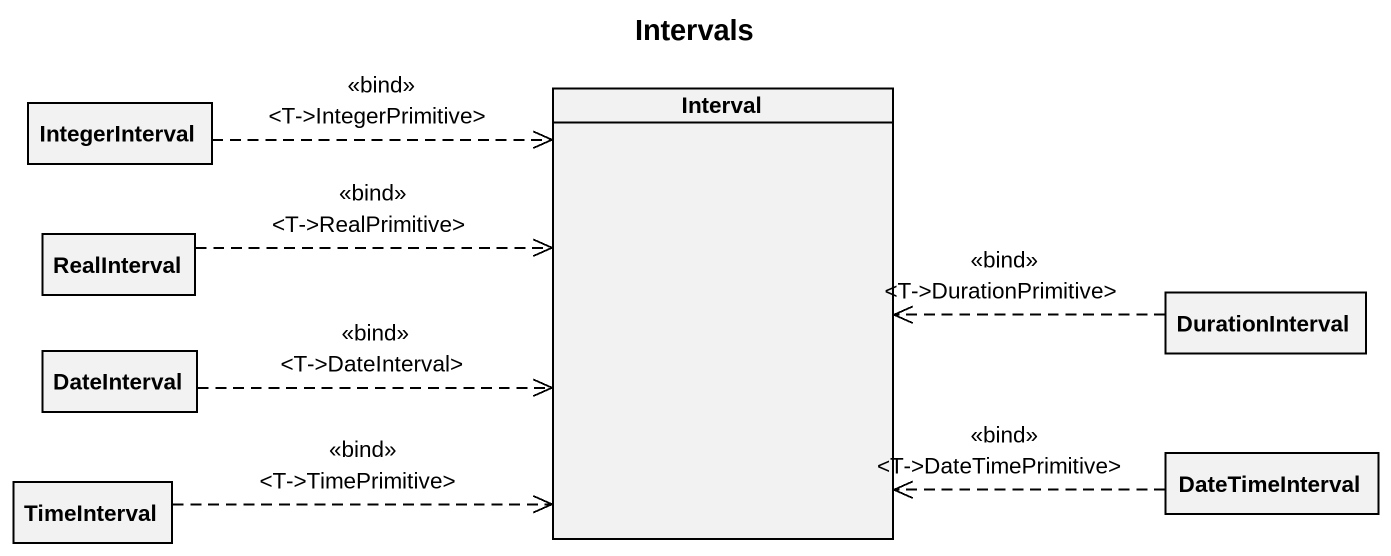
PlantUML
@startuml
title Intervals
hide circle
hide empty members
class Interval
class IntegerInterval
class RealInterval
class DateInterval
class DurationInterval
class DateTimeInterval
class TimeInterval
IntegerInterval .right.> Interval : <<bind>>\n<T->IntegerPrimitive>
RealInterval .right.> Interval : <<bind>>\n<T->RealPrimitive>
DateInterval .right.> Interval : <<bind>>\n<T->DateInterval>
DurationInterval .left.> Interval : <<bind>>\n<T->DurationPrimitive>
DateTimeInterval .left.> Interval : <<bind>>\n<T->DateTimePrimitive>
TimeInterval .right.> Interval : <<bind>>\n<T->TimePrimitive>
@enduml
